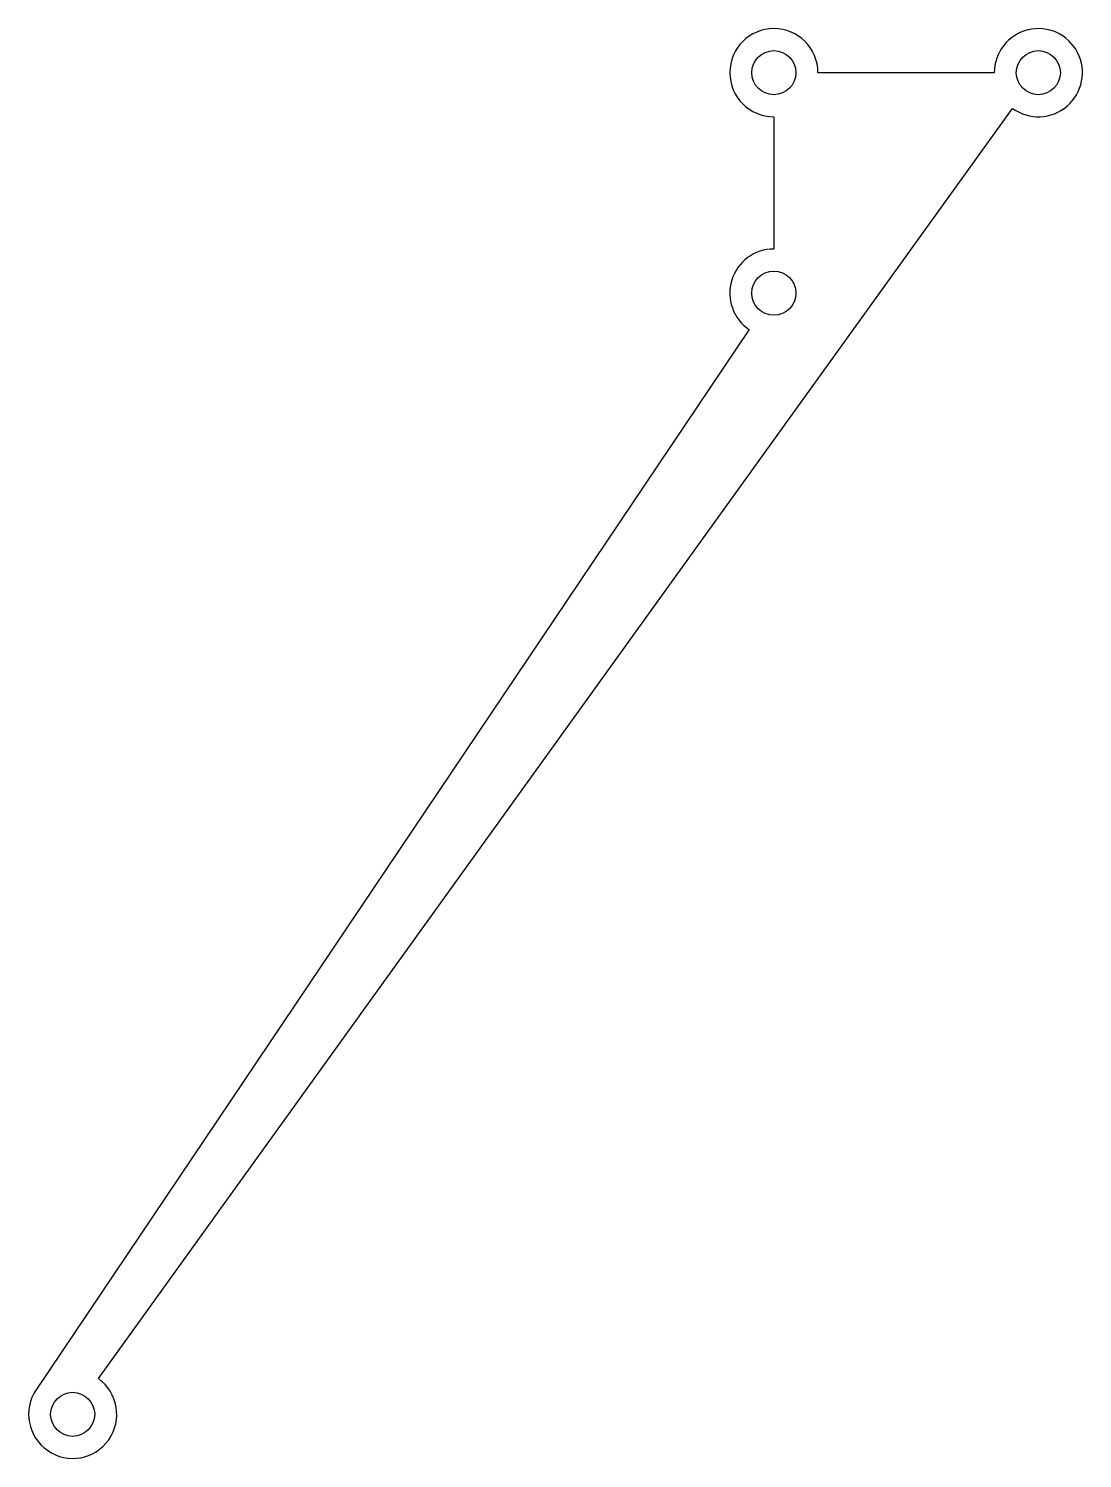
# Model space of a CAD drawing. Header units: millimetres. Extents: x -33.8 to 14, y -62.9 to 2.
import ezdxf

# ---------------------------------------------------------------- set-up
doc = ezdxf.new("R2010")
doc.units = ezdxf.units.MM

msp = doc.modelspace()

# ---------------------------------------------------------------- linework, layer by layer
at = {"color": 7, "linetype": 'Continuous', "lineweight": 25}
for p, q in [((10, 0), (2, 0)), ((-30.649, -59.246), (10.832, -1.623)), ((0, -2), (0, -8)), ((-1.117, -11.659), (-33.477, -59.752))]:
    msp.add_line(p, q, dxfattribs=at)
for centre in [(0, 0), (12, 0), (0, -10), (-31.818, -60.869)]:
    msp.add_circle(centre, 1, dxfattribs=at)
for centre, start, end in [((0, 0), 0, 270), ((12, 0), 234.25102, 180), ((0, -10), 90, 236.06446), ((-31.818, -60.869), 146.06446, 54.25102)]:
    msp.add_arc(centre, 2, start, end, dxfattribs=at)

doc.saveas('drawing.dxf')
